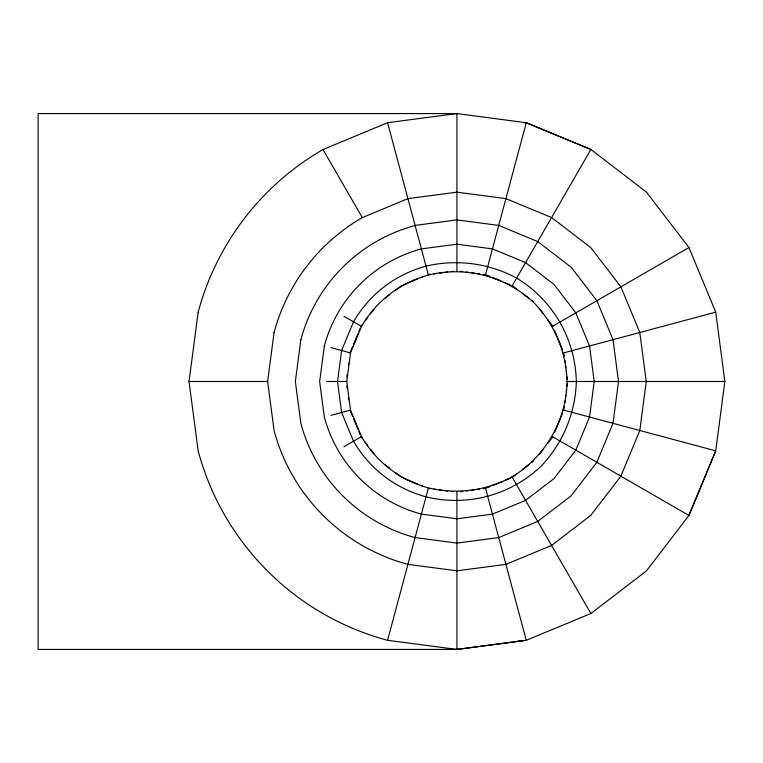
<?xml version="1.0" encoding="UTF-8"?>
<svg xmlns="http://www.w3.org/2000/svg" width="763" height="763" viewBox="0 0 763 763"><rect width="100%" height="100%" fill="white"/><g stroke="black" fill="none" stroke-linecap="round" stroke-linejoin="round"><path stroke-width="1.14" d="M518.411 640.577L523.141 640.691L456.923 649.427L38.15 649.427L38.15 113.573L456.923 113.573L526.26 122.729L590.886 149.472L646.375 192.047L688.951 247.536L715.723 312.153L724.85 381.5L715.723 450.847L688.951 515.464L646.375 570.953L590.886 613.528L526.27 640.3L456.923 649.427L387.575 640.3A267.851 267.851 0 0 1 198.161 450.962L189.024 381.5L198.17 312.048M274.079 332.496A189.243 189.243 0 0 1 362.272 217.636L407.919 198.628L456.923 192.181L505.926 198.628L551.582 217.541L590.791 247.632L620.882 286.84L639.795 332.496L646.242 381.5L639.795 430.504L620.882 476.16L590.791 515.368L551.582 545.459L505.926 564.372L456.923 570.819L407.919 564.372A189.243 189.243 0 0 1 274.089 430.609L267.632 381.5L274.098 332.391M300.88 339.573L295.357 381.5L300.88 423.427A161.518 161.518 0 0 0 415.101 537.572L456.923 543.094L498.744 537.591L537.715 521.444L571.182 495.769L596.866 462.302L613.013 423.322L618.516 381.5L613.013 339.678L596.866 300.698L571.182 267.231L537.715 241.556L498.744 225.409L456.923 219.906L415.101 225.409M324.351 345.877L319.659 381.5L324.351 417.123A137.226 137.226 0 0 0 421.395 514.1L456.923 518.792L492.459 514.109L525.564 500.394L554.005 478.582L575.817 450.141L589.532 417.037L594.215 381.5L589.532 345.963L575.817 312.859L554.005 284.418L525.564 262.606L492.459 248.891L456.923 244.208L421.386 248.891A137.226 137.226 0 0 0 324.342 345.954M346.841 376.912L347.146 374.614M348.348 365.439L348.653 363.15M346.774 381.5L350.532 352.935L361.519 326.421A110.168 110.168 0 0 1 428.405 275.09C466.04 265.686 506.928 276.635 534.815 303.607C554.777 324.752 566.241 352.439 567.081 381.5C566.432 420.289 545.268 456.942 512.002 476.904C486.412 490.704 456.703 494.624 428.405 487.91A110.168 110.168 0 0 1 361.519 436.579L350.532 410.065L346.774 381.5L326.545 381.5M563.991 409.006L564.296 406.708M564.744 403.274L565.049 400.985M565.497 397.542L565.803 395.253M566.251 391.81L566.556 389.521M567.004 386.088L567.31 383.789M387.575 640.3L428.405 487.91M485.43 275.09L526.27 122.7L590.877 149.491L512.002 286.096M352.668 346.431L350.017 352.83L350.532 352.935L330.942 347.651M353.546 344.294L357.971 333.622M358.848 331.485L360.174 328.29M554.548 432.573L562.512 413.355M361.061 326.154L362.406 324.399M365.105 320.88L367.804 317.36M370.503 313.841L373.899 309.425M539.412 454.271L542.932 449.684M547.853 443.265L552.784 436.846M385.067 298.304L389.655 294.785M395.158 290.56L401.576 285.639M512.269 477.361L516.856 473.842M522.35 469.617L528.769 464.696M531.525 462.588L533.356 461.176M343.941 446.727L361.519 436.579M552.326 326.421L688.951 247.536M198.151 312.153A267.851 267.851 0 0 1 322.968 149.558L387.575 122.7L456.923 113.573L456.923 271.332M403.713 284.752L417.59 279M420.794 277.675L422.931 276.797M486.641 487.977L489.846 486.651M491.973 485.764L502.655 481.339M504.791 480.461L510.132 478.248M330.942 415.349L350.532 410.065L350.017 410.17L352.668 416.569M563.332 352.992L715.723 312.153M428.272 274.585L430.561 274.279M434.004 273.831L436.293 273.526M439.736 273.068L442.025 272.772M445.458 272.315L447.757 272.019M451.191 271.561L453.48 271.266M460.356 491.734L462.655 491.439M466.088 490.981L468.377 490.685M471.82 490.228L474.109 489.932M477.552 489.474L479.841 489.169M483.275 488.721L485.573 488.415M523.914 122.767L526.26 122.729M189.024 381.5L267.632 381.5M567.081 381.5L724.85 381.5M460.356 271.266L462.655 271.561M466.088 272.019L468.377 272.315M471.82 272.772L474.109 273.068M477.552 273.526L479.841 273.831M483.275 274.279L485.573 274.585M428.272 488.415L430.561 488.721M434.004 489.169L436.293 489.474M439.736 489.932L442.025 490.228M445.458 490.685L447.757 490.981M451.191 491.439L453.48 491.734M563.332 410.008L715.723 450.847L688.932 515.454L552.326 436.579M486.641 275.023L489.846 276.349M491.973 277.236L502.655 281.661M504.791 282.539L510.132 284.752M403.713 478.248L417.59 484M420.794 485.325L422.931 486.203M343.941 316.273L361.519 326.421M512.269 285.639L516.856 289.158M522.35 293.383L528.769 298.304M531.525 300.412L533.356 301.824M385.067 464.696L389.655 468.215M395.158 472.44L401.576 477.361M539.412 308.729L542.932 313.316M547.853 319.735L552.784 326.154M361.061 436.846L362.406 438.601M365.105 442.12L367.804 445.64M370.503 449.159L373.899 453.575M322.959 149.472L362.263 217.541M512.002 476.904L590.886 613.528M554.548 330.427L562.512 349.645M353.546 418.706L357.971 429.378M358.848 431.515L360.174 434.71M387.575 122.7L428.405 275.09M485.43 487.91L526.27 640.3M563.991 353.994L564.296 356.292M564.744 359.726L565.049 362.015M565.497 365.458L565.803 367.747M566.251 371.19L566.556 373.479M567.004 376.912L567.31 379.211M346.841 386.088L347.146 388.386M348.348 397.561L348.653 399.85M456.923 491.668L456.923 649.427M300.87 339.659A161.518 161.518 0 0 1 415.101 225.514M341.614 350.522L337.532 381.5L341.614 412.478L353.507 441.205A119.409 119.409 0 0 0 426.012 496.837C467.528 506.899 510.437 495.406 541.358 465.935C562.989 443.017 575.416 413.002 576.332 381.5C575.312 338.801 553.099 300.326 516.627 278.085C488.892 263.121 456.684 258.886 426.012 266.163A119.409 119.409 0 0 0 353.507 321.795L341.614 350.522"/></g></svg>
